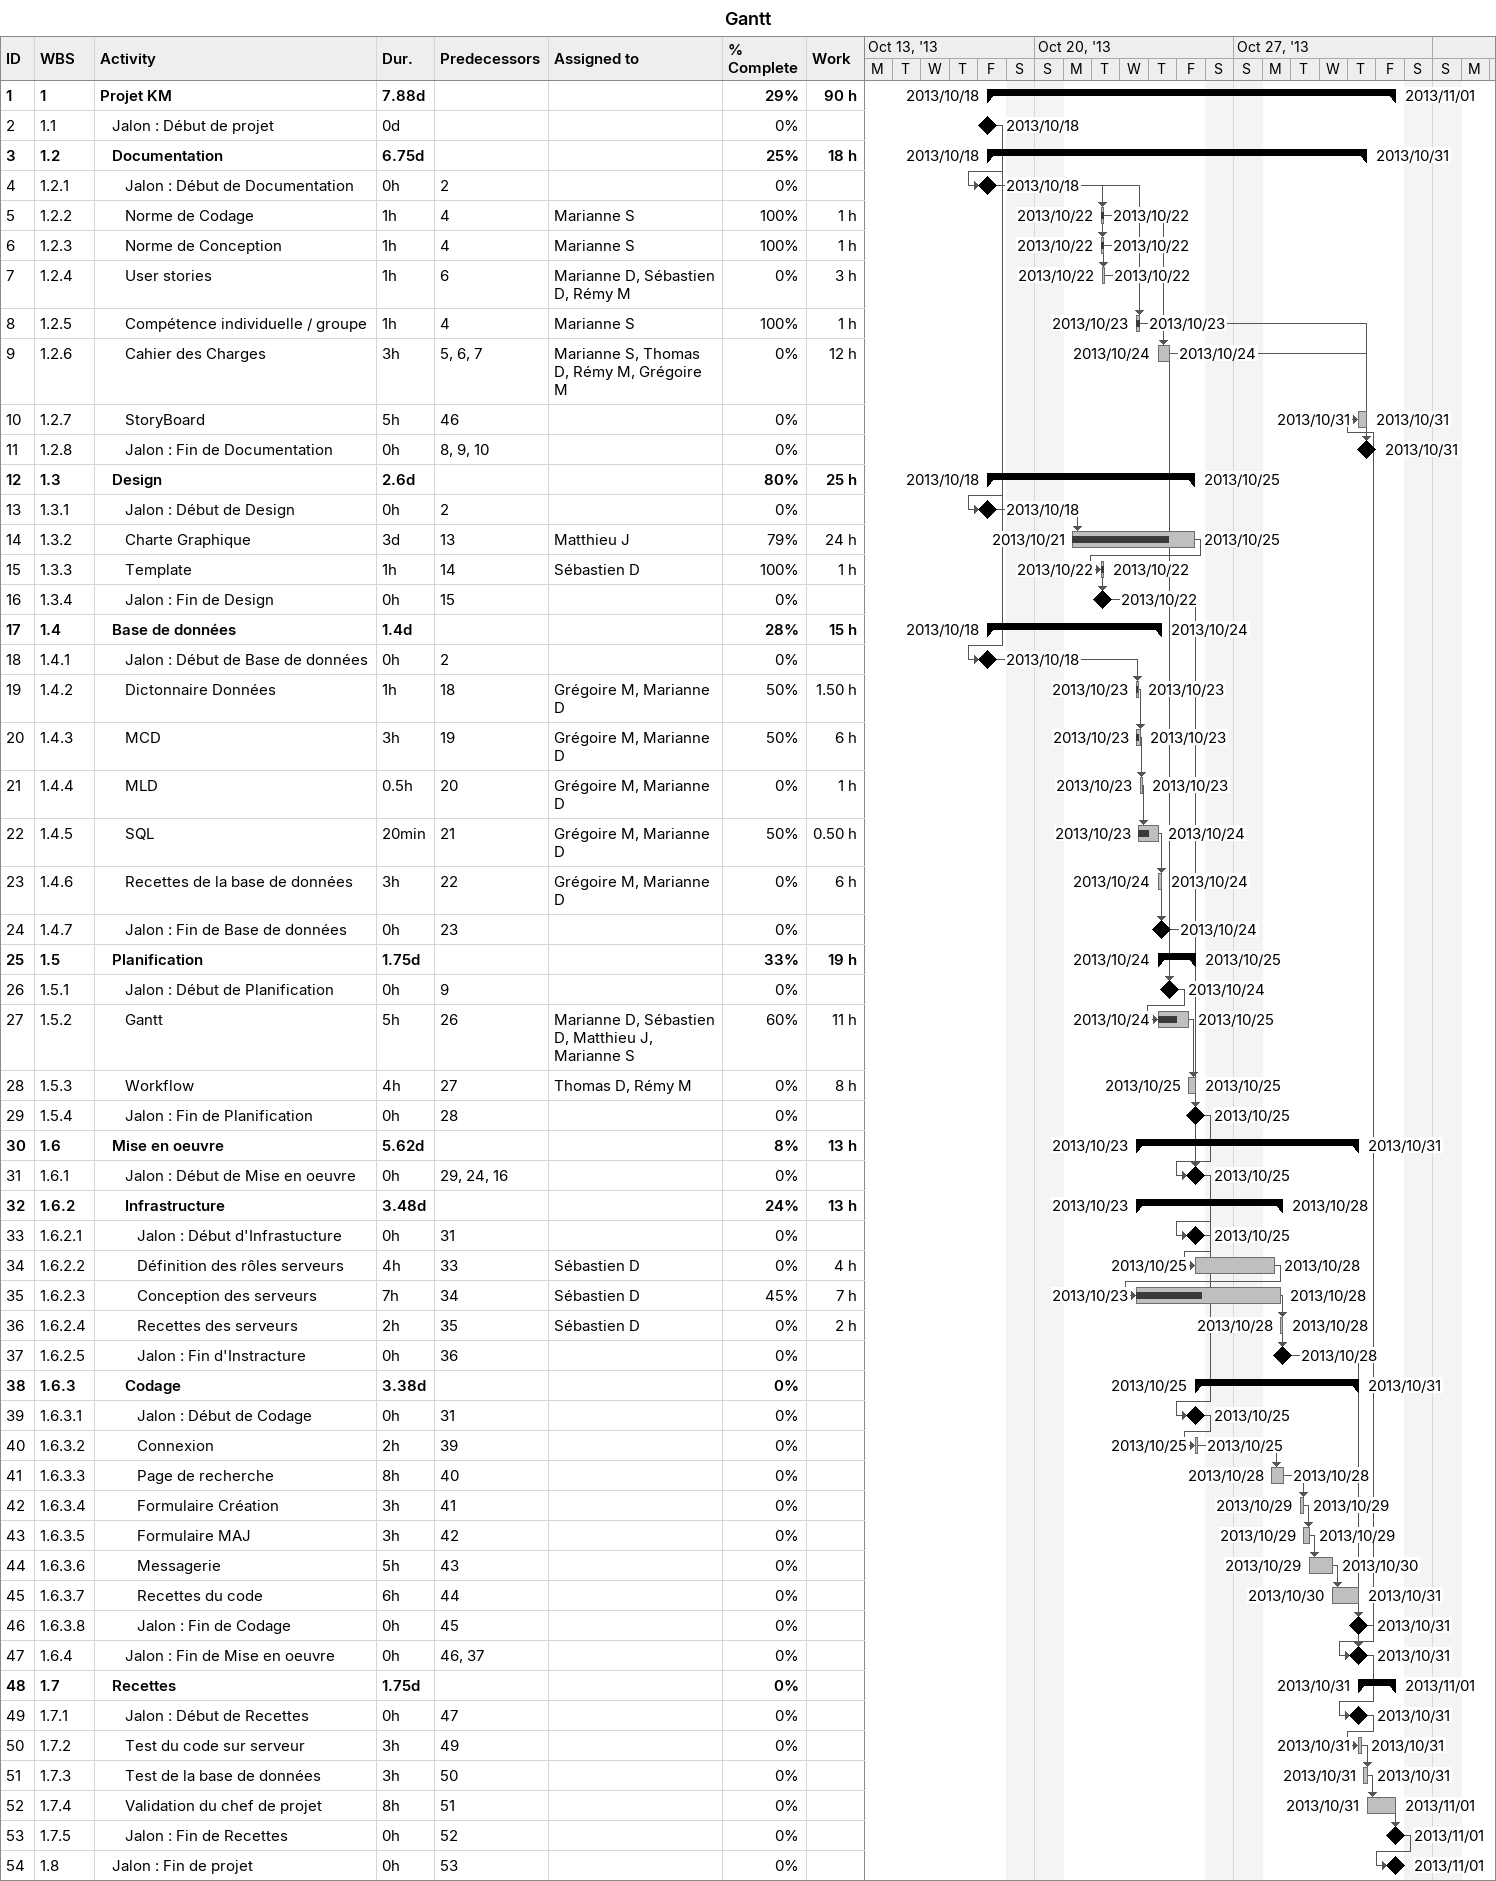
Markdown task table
Gantt

| ID | WBS | Task | Duration | Start | Finish | Predecessors | Resources | % complete | Work (h) |
|---|---|---|---|---|---|---|---|---|---|
| 1 | 1 | **Projet KM** | 7.88d | 2013-10-18 | 2013-11-01 |  |  | 29 | 90 |
| 2 | 1.1 | Jalon : Début de projet | 0d | 2013-10-18 | 2013-10-18 |  |  | 0 |  |
| 3 | 1.2 | **Documentation** | 6.75d | 2013-10-18 | 2013-10-31 |  |  | 25 | 18 |
| 4 | 1.2.1 | Jalon : Début de Documentation | 0h | 2013-10-18 | 2013-10-18 | 2 |  | 0 |  |
| 5 | 1.2.2 | Norme de Codage | 1h | 2013-10-22 | 2013-10-22 | 4 | Marianne S | 100 | 1 |
| 6 | 1.2.3 | Norme de Conception | 1h | 2013-10-22 | 2013-10-22 | 4 | Marianne S | 100 | 1 |
| 7 | 1.2.4 | User stories | 1h | 2013-10-22 | 2013-10-22 | 6 | Marianne D, Sébastien D, Rémy M | 0 | 3 |
| 8 | 1.2.5 | Compétence individuelle / groupe | 1h | 2013-10-23 | 2013-10-23 | 4 | Marianne S | 100 | 1 |
| 9 | 1.2.6 | Cahier des Charges | 3h | 2013-10-24 | 2013-10-24 | 5, 6, 7 | Marianne S, Thomas D, Rémy M, Grégoire M | 0 | 12 |
| 10 | 1.2.7 | StoryBoard | 5h | 2013-10-31 | 2013-10-31 | 46 |  | 0 |  |
| 11 | 1.2.8 | Jalon : Fin de Documentation | 0h | 2013-10-31 | 2013-10-31 | 8, 9, 10 |  | 0 |  |
| 12 | 1.3 | **Design** | 2.6d | 2013-10-18 | 2013-10-25 |  |  | 80 | 25 |
| 13 | 1.3.1 | Jalon : Début de Design | 0h | 2013-10-18 | 2013-10-18 | 2 |  | 0 |  |
| 14 | 1.3.2 | Charte Graphique | 3d | 2013-10-21 | 2013-10-25 | 13 | Matthieu J | 79 | 24 |
| 15 | 1.3.3 | Template | 1h | 2013-10-22 | 2013-10-22 | 14 | Sébastien D | 100 | 1 |
| 16 | 1.3.4 | Jalon : Fin de Design | 0h | 2013-10-22 | 2013-10-22 | 15 |  | 0 |  |
| 17 | 1.4 | **Base de données** | 1.4d | 2013-10-18 | 2013-10-24 |  |  | 28 | 15 |
| 18 | 1.4.1 | Jalon : Début de Base de données | 0h | 2013-10-18 | 2013-10-18 | 2 |  | 0 |  |
| 19 | 1.4.2 | Dictonnaire Données | 1h | 2013-10-23 | 2013-10-23 | 18 | Grégoire M, Marianne D | 50 | 1.50 |
| 20 | 1.4.3 | MCD | 3h | 2013-10-23 | 2013-10-23 | 19 | Grégoire M, Marianne D | 50 | 6 |
| 21 | 1.4.4 | MLD | 0.5h | 2013-10-23 | 2013-10-23 | 20 | Grégoire M, Marianne D | 0 | 1 |
| 22 | 1.4.5 | SQL | 20min | 2013-10-23 | 2013-10-24 | 21 | Grégoire M, Marianne D | 50 | 0.50 |
| 23 | 1.4.6 | Recettes de la base de données | 3h | 2013-10-24 | 2013-10-24 | 22 | Grégoire M, Marianne D | 0 | 6 |
| 24 | 1.4.7 | Jalon : Fin de Base de données | 0h | 2013-10-24 | 2013-10-24 | 23 |  | 0 |  |
| 25 | 1.5 | **Planification** | 1.75d | 2013-10-24 | 2013-10-25 |  |  | 33 | 19 |
| 26 | 1.5.1 | Jalon : Début de Planification | 0h | 2013-10-24 | 2013-10-24 | 9 |  | 0 |  |
| 27 | 1.5.2 | Gantt | 5h | 2013-10-24 | 2013-10-25 | 26 | Marianne D, Sébastien D, Matthieu J, Marianne S | 60 | 11 |
| 28 | 1.5.3 | Workflow | 4h | 2013-10-25 | 2013-10-25 | 27 | Thomas D, Rémy M | 0 | 8 |
| 29 | 1.5.4 | Jalon : Fin de Planification | 0h | 2013-10-25 | 2013-10-25 | 28 |  | 0 |  |
| 30 | 1.6 | **Mise en oeuvre** | 5.62d | 2013-10-23 | 2013-10-31 |  |  | 8 | 13 |
| 31 | 1.6.1 | Jalon : Début de Mise en oeuvre | 0h | 2013-10-25 | 2013-10-25 | 29, 24, 16 |  | 0 |  |
| 32 | 1.6.2 | **Infrastructure** | 3.48d | 2013-10-23 | 2013-10-28 |  |  | 24 | 13 |
| 33 | 1.6.2.1 | Jalon : Début d'Infrastucture | 0h | 2013-10-25 | 2013-10-25 | 31 |  | 0 |  |
| 34 | 1.6.2.2 | Définition des rôles serveurs | 4h | 2013-10-25 | 2013-10-28 | 33 | Sébastien D | 0 | 4 |
| 35 | 1.6.2.3 | Conception des serveurs | 7h | 2013-10-23 | 2013-10-28 | 34 | Sébastien D | 45 | 7 |
| 36 | 1.6.2.4 | Recettes des serveurs | 2h | 2013-10-28 | 2013-10-28 | 35 | Sébastien D | 0 | 2 |
| 37 | 1.6.2.5 | Jalon : Fin d'Instracture | 0h | 2013-10-28 | 2013-10-28 | 36 |  | 0 |  |
| 38 | 1.6.3 | **Codage** | 3.38d | 2013-10-25 | 2013-10-31 |  |  | 0 |  |
| 39 | 1.6.3.1 | Jalon : Début de Codage | 0h | 2013-10-25 | 2013-10-25 | 31 |  | 0 |  |
| 40 | 1.6.3.2 | Connexion | 2h | 2013-10-25 | 2013-10-25 | 39 |  | 0 |  |
| 41 | 1.6.3.3 | Page de recherche | 8h | 2013-10-28 | 2013-10-28 | 40 |  | 0 |  |
| 42 | 1.6.3.4 | Formulaire Création | 3h | 2013-10-29 | 2013-10-29 | 41 |  | 0 |  |
| 43 | 1.6.3.5 | Formulaire MAJ | 3h | 2013-10-29 | 2013-10-29 | 42 |  | 0 |  |
| 44 | 1.6.3.6 | Messagerie | 5h | 2013-10-29 | 2013-10-30 | 43 |  | 0 |  |
| 45 | 1.6.3.7 | Recettes du code | 6h | 2013-10-30 | 2013-10-31 | 44 |  | 0 |  |
| 46 | 1.6.3.8 | Jalon : Fin de Codage | 0h | 2013-10-31 | 2013-10-31 | 45 |  | 0 |  |
| 47 | 1.6.4 | Jalon : Fin de Mise en oeuvre | 0h | 2013-10-31 | 2013-10-31 | 46, 37 |  | 0 |  |
| 48 | 1.7 | **Recettes** | 1.75d | 2013-10-31 | 2013-11-01 |  |  | 0 |  |
| 49 | 1.7.1 | Jalon : Début de Recettes | 0h | 2013-10-31 | 2013-10-31 | 47 |  | 0 |  |
| 50 | 1.7.2 | Test du code sur serveur | 3h | 2013-10-31 | 2013-10-31 | 49 |  | 0 |  |
| 51 | 1.7.3 | Test de la base de données | 3h | 2013-10-31 | 2013-10-31 | 50 |  | 0 |  |
| 52 | 1.7.4 | Validation du chef de projet | 8h | 2013-10-31 | 2013-11-01 | 51 |  | 0 |  |
| 53 | 1.7.5 | Jalon : Fin de Recettes | 0h | 2013-11-01 | 2013-11-01 | 52 |  | 0 |  |
| 54 | 1.8 | Jalon : Fin de projet | 0h | 2013-11-01 | 2013-11-01 | 53 |  | 0 |  |
